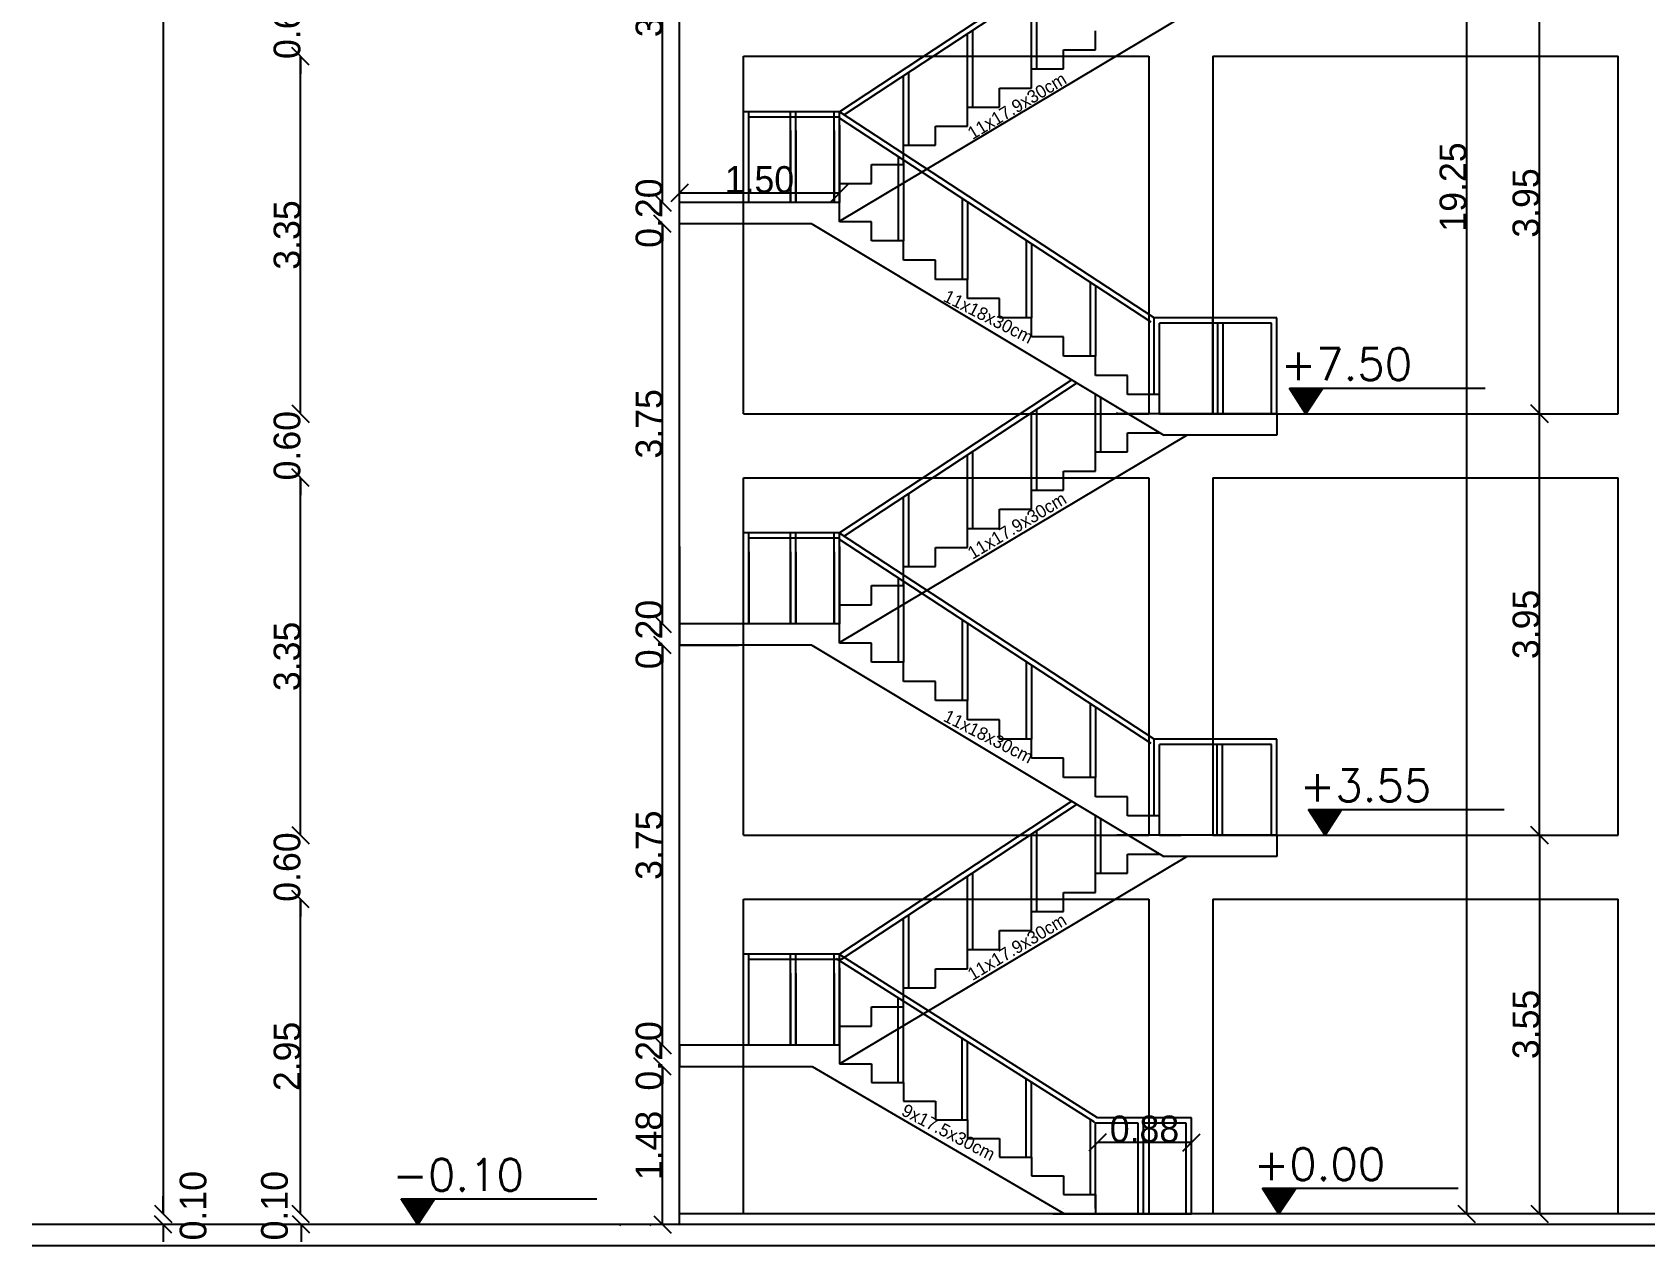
# Model space of a CAD drawing. Extents: x 152089 to 152185, y 180985 to 181226.
# Drawn here: x 152130.62 to 152145.74, y 181005.74 to 181017.12 of the extents above; entities that cross this region are included whole.
import ezdxf

# ---------------------------------------------------------------- set-up
doc = ezdxf.new("R2010")
doc.units = 0
doc.header["$LTSCALE"] = 3
doc.header["$MEASUREMENT"] = 0
doc.header["$PDMODE"] = 2
doc.header["$PDSIZE"] = 0.03
doc.linetypes.add('AUSGEZOGEN', pattern=[0])
doc.linetypes.add('VONLAYER', pattern=[0])
doc.layers.get('0').update_dxf_attribs({"linetype": 'CONTINUOUS'})
doc.layers.get('DEFPOINTS').update_dxf_attribs({"linetype": 'CONTINUOUS'})
for name, color, linetype in [('3', 4, 'CONTINUOUS'), ('EBENE0', 7, 'AUSGEZOGEN'), ('ST', 2, 'CONTINUOUS'), ('Stairs', 231, 'CONTINUOUS'), ('TEXTM', 2, 'CONTINUOUS'), ('TEXTS', 1, 'CONTINUOUS')]:
    doc.layers.add(name, color=color, linetype=linetype)
doc.layers.add('LAND CORNERS', color=255, linetype='CONTINUOUS', lineweight=25)
doc.styles.add('ROMANS', font='romans.shx')
doc.dimstyles.new('mais 1-100 plan', dxfattribs={"dimtxt": 0.25, "dimasz": 0.1635, "dimexe": 0.18, "dimexo": 0.0625, "dimgap": 0, "dimtad": 1, "dimzin": 0, "dimdsep": 46, "dimtxsty": 'Standard', "dimblk": 'OBLIQUE', "dimcen": 0, "dimse1": 1, "dimse2": 1, "dimclrd": 8, "dimclrt": 4, "dimadec": 0, "dimazin": 0, "dimtfac": 1, "dimtix": 1, "dimtofl": 0, "dimtmove": 0, "dimatfit": 3, "dimldrblk": 'OBLIQUE', "dimfxl": 0.18, "dimtolj": 1, "dimtzin": 0, "dimarcsym": 0})

# ---------------------------------------------------------------- blocks, each defined once
blk = doc.blocks.new('_OBLIQUE')
at = {"color": 0, "linetype": 'ByBlock'}
blk.add_line((-0.5, -0.5), (0.5, 0.5), dxfattribs=at)
blk = doc.blocks.new('*D122')
at = {"layer": 'DEFPOINTS', "color": 0, "transparency": 16777216}
for p in [(152144.796, 181009.59), (152144.748, 181006.04), (152144.796, 181006.04)]:
    blk.add_point(p, dxfattribs=at)
at = {"layer": 'LAND CORNERS', "color": 8, "lineweight": -2, "transparency": 16777216}
blk.add_line((152144.748, 181009.59), (152144.748, 181006.04), dxfattribs=at)
at = {"layer": 'LAND CORNERS', "color": 8, "lineweight": -2, "transparency": 16777216, "xscale": 0.1635000000000001, "yscale": 0.1635000000000001, "zscale": 0.1635000000000001}
for p, rotation in [((152144.748, 181009.59), 90), ((152144.748, 181006.04), 270)]:
    blk.add_blockref('_OBLIQUE', p, dxfattribs=dict(at, rotation=rotation))
at = {"layer": 'LAND CORNERS', "color": 4, "transparency": 16777216, "insert": (152144.623, 181007.815), "char_height": 0.25, "attachment_point": 5, "rotation": 90}
blk.add_mtext('\\A1;3.55', dxfattribs=at)
blk = doc.blocks.new('*D123')
at = {"layer": 'DEFPOINTS', "color": 0, "transparency": 16777216}
for p in [(152144.748, 181013.54), (152144.748, 181013.54), (152144.748, 181009.59)]:
    blk.add_point(p, dxfattribs=at)
at = {"layer": 'LAND CORNERS', "color": 8, "lineweight": -2, "transparency": 16777216}
blk.add_line((152144.748, 181009.59), (152144.748, 181013.54), dxfattribs=at)
at = {"layer": 'LAND CORNERS', "color": 8, "lineweight": -2, "transparency": 16777216, "xscale": 0.1635000000000001, "yscale": 0.1635000000000001, "zscale": 0.1635000000000001}
for p, rotation in [((152144.748, 181013.54), 90), ((152144.748, 181009.59), 270)]:
    blk.add_blockref('_OBLIQUE', p, dxfattribs=dict(at, rotation=rotation))
at = {"layer": 'LAND CORNERS', "color": 4, "transparency": 16777216, "insert": (152144.623, 181011.565), "char_height": 0.25, "attachment_point": 5, "rotation": 90}
blk.add_mtext('\\A1;3.95', dxfattribs=at)
blk = doc.blocks.new('*D124')
at = {"layer": 'DEFPOINTS', "color": 0, "transparency": 16777216}
for p in [(152144.748, 181017.49), (152144.748, 181017.49), (152144.748, 181013.54)]:
    blk.add_point(p, dxfattribs=at)
at = {"layer": 'LAND CORNERS', "color": 8, "lineweight": -2, "transparency": 16777216}
blk.add_line((152144.748, 181013.54), (152144.748, 181017.49), dxfattribs=at)
at = {"layer": 'LAND CORNERS', "color": 8, "lineweight": -2, "transparency": 16777216, "xscale": 0.1635000000000001, "yscale": 0.1635000000000001, "zscale": 0.1635000000000001}
for p, rotation in [((152144.748, 181017.49), 90), ((152144.748, 181013.54), 270)]:
    blk.add_blockref('_OBLIQUE', p, dxfattribs=dict(at, rotation=rotation))
at = {"layer": 'LAND CORNERS', "color": 4, "transparency": 16777216, "insert": (152144.623, 181015.515), "char_height": 0.25, "attachment_point": 5, "rotation": 90}
blk.add_mtext('\\A1;3.95', dxfattribs=at)
blk = doc.blocks.new('*D127')
at = {"layer": 'DEFPOINTS', "color": 0, "transparency": 16777216}
for p in [(152144.097, 181025.29), (152144.064, 181006.04), (152144.097, 181006.04)]:
    blk.add_point(p, dxfattribs=at)
at = {"layer": 'LAND CORNERS', "color": 8, "lineweight": -2, "transparency": 16777216}
blk.add_line((152144.064, 181025.29), (152144.064, 181006.04), dxfattribs=at)
at = {"layer": 'LAND CORNERS', "color": 8, "lineweight": -2, "transparency": 16777216, "xscale": 0.1635000000000001, "yscale": 0.1635000000000001, "zscale": 0.1635000000000001}
for p, rotation in [((152144.064, 181025.29), 90), ((152144.064, 181006.04), 270)]:
    blk.add_blockref('_OBLIQUE', p, dxfattribs=dict(at, rotation=rotation))
at = {"layer": 'LAND CORNERS', "color": 4, "transparency": 16777216, "insert": (152143.939, 181015.665), "char_height": 0.25, "attachment_point": 5, "rotation": 90}
blk.add_mtext('\\A1;19.25', dxfattribs=at)
blk = doc.blocks.new('*D128')
at = {"layer": 'DEFPOINTS', "color": 0, "transparency": 16777216}
for p in [(152132.121, 181008.99), (152133.132, 181008.99), (152132.121, 181006.04)]:
    blk.add_point(p, dxfattribs=at)
at = {"layer": 'LAND CORNERS', "color": 8, "lineweight": -2, "transparency": 16777216}
blk.add_line((152133.132, 181006.04), (152133.132, 181008.99), dxfattribs=at)
at = {"layer": 'LAND CORNERS', "color": 8, "lineweight": -2, "transparency": 16777216, "xscale": 0.1635000000000001, "yscale": 0.1635000000000001, "zscale": 0.1635000000000001}
for p, rotation in [((152133.132, 181008.99), 90), ((152133.132, 181006.04), 270)]:
    blk.add_blockref('_OBLIQUE', p, dxfattribs=dict(at, rotation=rotation))
at = {"layer": 'LAND CORNERS', "color": 4, "transparency": 16777216, "insert": (152133.007, 181007.515), "char_height": 0.25, "attachment_point": 5, "rotation": 90}
blk.add_mtext('\\A1;2.95', dxfattribs=at)
blk = doc.blocks.new('*D129')
at = {"layer": 'DEFPOINTS', "color": 0, "transparency": 16777216}
for p in [(152132.121, 181009.59), (152133.132, 181009.59), (152132.121, 181008.99)]:
    blk.add_point(p, dxfattribs=at)
at = {"layer": 'LAND CORNERS', "color": 8, "lineweight": -2, "transparency": 16777216}
for p, q in [((152133.132, 181009.59), (152133.132, 181009.754)), ((152133.132, 181008.99), (152133.132, 181008.827))]:
    blk.add_line(p, q, dxfattribs=at)
at = {"layer": 'LAND CORNERS', "color": 8, "lineweight": -2, "transparency": 16777216, "xscale": 0.1635000000000001, "yscale": 0.1635000000000001, "zscale": 0.1635000000000001}
for p, rotation in [((152133.132, 181009.59), 270), ((152133.132, 181008.99), 90)]:
    blk.add_blockref('_OBLIQUE', p, dxfattribs=dict(at, rotation=rotation))
at = {"layer": 'LAND CORNERS', "color": 4, "transparency": 16777216, "insert": (152133.007, 181009.29), "char_height": 0.25, "attachment_point": 5, "rotation": 90}
blk.add_mtext('\\A1;0.60', dxfattribs=at)
blk = doc.blocks.new('*D130')
at = {"layer": 'DEFPOINTS', "color": 0, "transparency": 16777216}
for p in [(152132.121, 181012.94), (152133.132, 181012.94), (152132.121, 181009.59)]:
    blk.add_point(p, dxfattribs=at)
at = {"layer": 'LAND CORNERS', "color": 8, "lineweight": -2, "transparency": 16777216}
blk.add_line((152133.132, 181009.59), (152133.132, 181012.94), dxfattribs=at)
at = {"layer": 'LAND CORNERS', "color": 8, "lineweight": -2, "transparency": 16777216, "xscale": 0.1635000000000001, "yscale": 0.1635000000000001, "zscale": 0.1635000000000001}
for p, rotation in [((152133.132, 181012.94), 90), ((152133.132, 181009.59), 270)]:
    blk.add_blockref('_OBLIQUE', p, dxfattribs=dict(at, rotation=rotation))
at = {"layer": 'LAND CORNERS', "color": 4, "transparency": 16777216, "insert": (152133.007, 181011.265), "char_height": 0.25, "attachment_point": 5, "rotation": 90}
blk.add_mtext('\\A1;3.35', dxfattribs=at)
blk = doc.blocks.new('*D131')
at = {"layer": 'DEFPOINTS', "color": 0, "transparency": 16777216}
for p in [(152132.121, 181013.54), (152133.132, 181013.54), (152132.121, 181012.94)]:
    blk.add_point(p, dxfattribs=at)
at = {"layer": 'LAND CORNERS', "color": 8, "lineweight": -2, "transparency": 16777216}
for p, q in [((152133.132, 181013.54), (152133.132, 181013.704)), ((152133.132, 181012.94), (152133.132, 181012.777))]:
    blk.add_line(p, q, dxfattribs=at)
at = {"layer": 'LAND CORNERS', "color": 8, "lineweight": -2, "transparency": 16777216, "xscale": 0.1635000000000001, "yscale": 0.1635000000000001, "zscale": 0.1635000000000001}
for p, rotation in [((152133.132, 181013.54), 270), ((152133.132, 181012.94), 90)]:
    blk.add_blockref('_OBLIQUE', p, dxfattribs=dict(at, rotation=rotation))
at = {"layer": 'LAND CORNERS', "color": 4, "transparency": 16777216, "insert": (152133.007, 181013.24), "char_height": 0.25, "attachment_point": 5, "rotation": 90}
blk.add_mtext('\\A1;0.60', dxfattribs=at)
blk = doc.blocks.new('*D132')
at = {"layer": 'DEFPOINTS', "color": 0, "transparency": 16777216}
for p in [(152132.121, 181016.89), (152133.132, 181016.89), (152132.121, 181013.54)]:
    blk.add_point(p, dxfattribs=at)
at = {"layer": 'LAND CORNERS', "color": 8, "lineweight": -2, "transparency": 16777216}
blk.add_line((152133.132, 181013.54), (152133.132, 181016.89), dxfattribs=at)
at = {"layer": 'LAND CORNERS', "color": 8, "lineweight": -2, "transparency": 16777216, "xscale": 0.1635000000000001, "yscale": 0.1635000000000001, "zscale": 0.1635000000000001}
for p, rotation in [((152133.132, 181016.89), 90), ((152133.132, 181013.54), 270)]:
    blk.add_blockref('_OBLIQUE', p, dxfattribs=dict(at, rotation=rotation))
at = {"layer": 'LAND CORNERS', "color": 4, "transparency": 16777216, "insert": (152133.007, 181015.215), "char_height": 0.25, "attachment_point": 5, "rotation": 90}
blk.add_mtext('\\A1;3.35', dxfattribs=at)
blk = doc.blocks.new('*D133')
at = {"layer": 'DEFPOINTS', "color": 0, "transparency": 16777216}
for p in [(152132.121, 181017.49), (152133.132, 181017.49), (152132.121, 181016.89)]:
    blk.add_point(p, dxfattribs=at)
at = {"layer": 'LAND CORNERS', "color": 8, "lineweight": -2, "transparency": 16777216}
for p, q in [((152133.132, 181017.49), (152133.132, 181017.654)), ((152133.132, 181016.89), (152133.132, 181016.727))]:
    blk.add_line(p, q, dxfattribs=at)
at = {"layer": 'LAND CORNERS', "color": 8, "lineweight": -2, "transparency": 16777216, "xscale": 0.1635000000000001, "yscale": 0.1635000000000001, "zscale": 0.1635000000000001}
for p, rotation in [((152133.132, 181017.49), 270), ((152133.132, 181016.89), 90)]:
    blk.add_blockref('_OBLIQUE', p, dxfattribs=dict(at, rotation=rotation))
at = {"layer": 'LAND CORNERS', "color": 4, "transparency": 16777216, "insert": (152133.007, 181017.19), "char_height": 0.25, "attachment_point": 5, "rotation": 90}
blk.add_mtext('\\A1;0.60', dxfattribs=at)
blk = doc.blocks.new('*D105')
at = {"layer": 'DEFPOINTS', "color": 0, "transparency": 16777216}
for p in [(152131.321, 181031.6), (152131.321, 181006.04), (152131.845, 181006.04)]:
    blk.add_point(p, dxfattribs=at)
at = {"layer": 'LAND CORNERS', "color": 8, "lineweight": -2, "transparency": 16777216}
blk.add_line((152131.845, 181031.6), (152131.845, 181006.04), dxfattribs=at)
at = {"layer": 'LAND CORNERS', "color": 8, "lineweight": -2, "transparency": 16777216, "xscale": 0.1635000000000001, "yscale": 0.1635000000000001, "zscale": 0.1635000000000001}
for p, rotation in [((152131.845, 181031.6), 90), ((152131.845, 181006.04), 270)]:
    blk.add_blockref('_OBLIQUE', p, dxfattribs=dict(at, rotation=rotation))
at = {"layer": 'LAND CORNERS', "color": 4, "transparency": 16777216, "insert": (152131.72, 181018.82), "char_height": 0.25, "attachment_point": 5, "rotation": 90}
blk.add_mtext('\\A1;25.56', dxfattribs=at)
blk = doc.blocks.new('*D109')
at = {"layer": 'DEFPOINTS', "color": 0, "transparency": 16777216}
for p in [(152136.526, 181007.42), (152136.68, 181007.42), (152136.68, 181005.94)]:
    blk.add_point(p, dxfattribs=at)
at = {"layer": 'LAND CORNERS', "color": 8, "lineweight": -2, "transparency": 16777216}
blk.add_line((152136.526, 181005.94), (152136.526, 181007.42), dxfattribs=at)
at = {"layer": 'LAND CORNERS', "color": 8, "lineweight": -2, "transparency": 16777216, "xscale": 0.1635000000000001, "yscale": 0.1635000000000001, "zscale": 0.1635000000000001}
for p, rotation in [((152136.526, 181007.42), 90), ((152136.526, 181005.94), 270)]:
    blk.add_blockref('_OBLIQUE', p, dxfattribs=dict(at, rotation=rotation))
at = {"layer": 'LAND CORNERS', "color": 4, "transparency": 16777216, "insert": (152136.401, 181006.68), "char_height": 0.25, "attachment_point": 5, "rotation": 90}
blk.add_mtext('\\A1;1.48', dxfattribs=at)
blk = doc.blocks.new('*D110')
at = {"layer": 'DEFPOINTS', "color": 0, "transparency": 16777216}
for p in [(152136.526, 181007.62), (152136.685, 181007.62), (152136.685, 181007.42)]:
    blk.add_point(p, dxfattribs=at)
at = {"layer": 'LAND CORNERS', "color": 8, "lineweight": -2, "transparency": 16777216}
for p, q in [((152136.526, 181007.62), (152136.526, 181007.784)), ((152136.526, 181007.42), (152136.526, 181007.257))]:
    blk.add_line(p, q, dxfattribs=at)
at = {"layer": 'LAND CORNERS', "color": 8, "lineweight": -2, "transparency": 16777216, "xscale": 0.1635000000000001, "yscale": 0.1635000000000001, "zscale": 0.1635000000000001}
for p, rotation in [((152136.526, 181007.62), 270), ((152136.526, 181007.42), 90)]:
    blk.add_blockref('_OBLIQUE', p, dxfattribs=dict(at, rotation=rotation))
at = {"layer": 'LAND CORNERS', "color": 4, "transparency": 16777216, "insert": (152136.401, 181007.52), "char_height": 0.25, "attachment_point": 5, "rotation": 90}
blk.add_mtext('\\A1;0.20', dxfattribs=at)
blk = doc.blocks.new('*D111')
at = {"layer": 'DEFPOINTS', "color": 0, "transparency": 16777216}
for p in [(152136.526, 181011.37), (152136.685, 181011.37), (152136.685, 181007.62)]:
    blk.add_point(p, dxfattribs=at)
at = {"layer": 'LAND CORNERS', "color": 8, "lineweight": -2, "transparency": 16777216}
blk.add_line((152136.526, 181007.62), (152136.526, 181011.37), dxfattribs=at)
at = {"layer": 'LAND CORNERS', "color": 8, "lineweight": -2, "transparency": 16777216, "xscale": 0.1635000000000001, "yscale": 0.1635000000000001, "zscale": 0.1635000000000001}
for p, rotation in [((152136.526, 181011.37), 90), ((152136.526, 181007.62), 270)]:
    blk.add_blockref('_OBLIQUE', p, dxfattribs=dict(at, rotation=rotation))
at = {"layer": 'LAND CORNERS', "color": 4, "transparency": 16777216, "insert": (152136.401, 181009.495), "char_height": 0.25, "attachment_point": 5, "rotation": 90}
blk.add_mtext('\\A1;3.75', dxfattribs=at)
blk = doc.blocks.new('*D112')
at = {"layer": 'DEFPOINTS', "color": 0, "transparency": 16777216}
for p in [(152136.526, 181011.57), (152136.685, 181011.57), (152136.685, 181011.37)]:
    blk.add_point(p, dxfattribs=at)
at = {"layer": 'LAND CORNERS', "color": 8, "lineweight": -2, "transparency": 16777216}
for p, q in [((152136.526, 181011.57), (152136.526, 181011.734)), ((152136.526, 181011.37), (152136.526, 181011.207))]:
    blk.add_line(p, q, dxfattribs=at)
at = {"layer": 'LAND CORNERS', "color": 8, "lineweight": -2, "transparency": 16777216, "xscale": 0.1635000000000001, "yscale": 0.1635000000000001, "zscale": 0.1635000000000001}
for p, rotation in [((152136.526, 181011.57), 270), ((152136.526, 181011.37), 90)]:
    blk.add_blockref('_OBLIQUE', p, dxfattribs=dict(at, rotation=rotation))
at = {"layer": 'LAND CORNERS', "color": 4, "transparency": 16777216, "insert": (152136.401, 181011.47), "char_height": 0.25, "attachment_point": 5, "rotation": 90}
blk.add_mtext('\\A1;0.20', dxfattribs=at)
blk = doc.blocks.new('*D113')
at = {"layer": 'DEFPOINTS', "color": 0, "transparency": 16777216}
for p in [(152136.526, 181015.32), (152136.685, 181015.32), (152136.685, 181011.57)]:
    blk.add_point(p, dxfattribs=at)
at = {"layer": 'LAND CORNERS', "color": 8, "lineweight": -2, "transparency": 16777216}
blk.add_line((152136.526, 181011.57), (152136.526, 181015.32), dxfattribs=at)
at = {"layer": 'LAND CORNERS', "color": 8, "lineweight": -2, "transparency": 16777216, "xscale": 0.1635000000000001, "yscale": 0.1635000000000001, "zscale": 0.1635000000000001}
for p, rotation in [((152136.526, 181015.32), 90), ((152136.526, 181011.57), 270)]:
    blk.add_blockref('_OBLIQUE', p, dxfattribs=dict(at, rotation=rotation))
at = {"layer": 'LAND CORNERS', "color": 4, "transparency": 16777216, "insert": (152136.401, 181013.445), "char_height": 0.25, "attachment_point": 5, "rotation": 90}
blk.add_mtext('\\A1;3.75', dxfattribs=at)
blk = doc.blocks.new('*D114')
at = {"layer": 'DEFPOINTS', "color": 0, "transparency": 16777216}
for p in [(152136.526, 181015.52), (152136.685, 181015.52), (152136.685, 181015.32)]:
    blk.add_point(p, dxfattribs=at)
at = {"layer": 'LAND CORNERS', "color": 8, "lineweight": -2, "transparency": 16777216}
for p, q in [((152136.526, 181015.52), (152136.526, 181015.684)), ((152136.526, 181015.32), (152136.526, 181015.157))]:
    blk.add_line(p, q, dxfattribs=at)
at = {"layer": 'LAND CORNERS', "color": 8, "lineweight": -2, "transparency": 16777216, "xscale": 0.1635000000000001, "yscale": 0.1635000000000001, "zscale": 0.1635000000000001}
for p, rotation in [((152136.526, 181015.52), 270), ((152136.526, 181015.32), 90)]:
    blk.add_blockref('_OBLIQUE', p, dxfattribs=dict(at, rotation=rotation))
at = {"layer": 'LAND CORNERS', "color": 4, "transparency": 16777216, "insert": (152136.401, 181015.42), "char_height": 0.25, "attachment_point": 5, "rotation": 90}
blk.add_mtext('\\A1;0.20', dxfattribs=at)
blk = doc.blocks.new('*D115')
at = {"layer": 'DEFPOINTS', "color": 0, "transparency": 16777216}
for p in [(152136.526, 181019.27), (152136.685, 181019.27), (152136.685, 181015.52)]:
    blk.add_point(p, dxfattribs=at)
at = {"layer": 'LAND CORNERS', "color": 8, "lineweight": -2, "transparency": 16777216}
blk.add_line((152136.526, 181015.52), (152136.526, 181019.27), dxfattribs=at)
at = {"layer": 'LAND CORNERS', "color": 8, "lineweight": -2, "transparency": 16777216, "xscale": 0.1635000000000001, "yscale": 0.1635000000000001, "zscale": 0.1635000000000001}
for p, rotation in [((152136.526, 181019.27), 90), ((152136.526, 181015.52), 270)]:
    blk.add_blockref('_OBLIQUE', p, dxfattribs=dict(at, rotation=rotation))
at = {"layer": 'LAND CORNERS', "color": 4, "transparency": 16777216, "insert": (152136.401, 181017.395), "char_height": 0.25, "attachment_point": 5, "rotation": 90}
blk.add_mtext('\\A1;3.75', dxfattribs=at)
blk = doc.blocks.new('*D97')
at = {"layer": 'DEFPOINTS', "color": 0, "transparency": 16777216}
for p in [(152140.604, 181006.709), (152140.604, 181006.552), (152141.485, 181006.552)]:
    blk.add_point(p, dxfattribs=at)
at = {"layer": 'LAND CORNERS', "color": 8, "lineweight": -2, "transparency": 16777216}
blk.add_line((152141.485, 181006.709), (152140.604, 181006.709), dxfattribs=at)
at = {"layer": 'LAND CORNERS', "color": 8, "lineweight": -2, "transparency": 16777216, "xscale": 0.1635000000000001, "yscale": 0.1635000000000001, "zscale": 0.1635000000000001, "rotation": 180}
blk.add_blockref('_OBLIQUE', (152140.604, 181006.709), dxfattribs=at)
at = {"layer": 'LAND CORNERS', "color": 8, "lineweight": -2, "transparency": 16777216, "xscale": 0.1635000000000001, "yscale": 0.1635000000000001, "zscale": 0.1635000000000001}
blk.add_blockref('_OBLIQUE', (152141.485, 181006.709), dxfattribs=at)
at = {"layer": 'LAND CORNERS', "color": 4, "transparency": 16777216, "insert": (152141.045, 181006.834), "char_height": 0.25, "attachment_point": 5}
blk.add_mtext('\\A1;0.88', dxfattribs=at)
blk = doc.blocks.new('*D98')
at = {"layer": 'DEFPOINTS', "color": 0, "transparency": 16777216}
for p in [(152138.185, 181015.609), (152136.685, 181015.52), (152138.185, 181015.52)]:
    blk.add_point(p, dxfattribs=at)
at = {"layer": 'LAND CORNERS', "color": 8, "lineweight": -2, "transparency": 16777216}
blk.add_line((152136.685, 181015.609), (152138.185, 181015.609), dxfattribs=at)
at = {"layer": 'LAND CORNERS', "color": 8, "lineweight": -2, "transparency": 16777216, "xscale": 0.1635000000000001, "yscale": 0.1635000000000001, "zscale": 0.1635000000000001, "rotation": 180}
blk.add_blockref('_OBLIQUE', (152136.685, 181015.609), dxfattribs=at)
at = {"layer": 'LAND CORNERS', "color": 8, "lineweight": -2, "transparency": 16777216, "xscale": 0.1635000000000001, "yscale": 0.1635000000000001, "zscale": 0.1635000000000001}
blk.add_blockref('_OBLIQUE', (152138.185, 181015.609), dxfattribs=at)
at = {"layer": 'LAND CORNERS', "color": 4, "transparency": 16777216, "insert": (152137.435, 181015.734), "char_height": 0.25, "attachment_point": 5}
blk.add_mtext('\\A1;1.50', dxfattribs=at)

msp = doc.modelspace()

# ---------------------------------------------------------------- hatches: boundary and pattern name
at = {"layer": 'TEXTS'}
h = msp.add_hatch(dxfattribs=at)
h.set_pattern_fill('ANSI31', color=0, scale=0.03)
h.set_pattern_definition([(45, (378.8281987, 21860.4174723), (-0.00265165042945, 0.00265165042945), [])])
h.paths.add_polyline_path([(152142.716, 181013.778), (152142.406, 181013.78), (152142.559, 181013.54)])
h = msp.add_hatch(dxfattribs=at)
h.set_pattern_fill('ANSI31', color=0, scale=0.03)
h.set_pattern_definition([(45, (379.0067556, 21856.4674723), (-0.00265165042945, 0.00265165042945), [])])
h.paths.add_polyline_path([(152142.894, 181009.828), (152142.584, 181009.83), (152142.738, 181009.59)])
h = msp.add_hatch(dxfattribs=at)
h.set_pattern_fill('ANSI31', color=0, scale=0.03)
h.set_pattern_definition([(45, (370.4994976, 21852.8174723), (-0.00265165042945, 0.00265165042945), [])])
h.paths.add_polyline_path([(152134.387, 181006.178), (152134.077, 181006.18), (152134.231, 181005.94)])
h = msp.add_hatch(dxfattribs=at)
h.set_pattern_fill('ANSI31', color=0, scale=0.03)
h.set_pattern_definition([(45, (378.5748178, 21852.9174723), (-0.00265165042945, 0.00265165042945), [])])
h.paths.add_polyline_path([(152142.463, 181006.278), (152142.152, 181006.28), (152142.306, 181006.04)])

# ---------------------------------------------------------------- linework, layer by layer
at = {"layer": 'EBENE0', "color": 3, "linetype": 'AUSGEZOGEN'}
for p, q in [((152136.685, 181009.59), (152136.685, 181024.987)), ((152136.685, 181009.59), (152136.685, 181024.987)), ((152137.285, 181016.89), (152141.085, 181016.89)), ((152137.285, 181015.515), (152137.285, 181016.89)), ((152137.285, 181016.89), (152141.085, 181016.89)), ((152137.285, 181015.29), (152137.285, 181016.89)), ((152141.085, 181016.89), (152141.085, 181013.54)), ((152141.085, 181016.89), (152141.085, 181013.54)), ((152141.685, 181016.89), (152145.485, 181016.89)), ((152141.685, 181016.89), (152141.685, 181013.54)), ((152141.685, 181016.89), (152145.485, 181016.89)), ((152141.685, 181016.89), (152141.685, 181013.54)), ((152145.485, 181013.54), (152145.485, 181016.89)), ((152145.485, 181013.54), (152145.485, 181016.89)), ((152137.285, 181013.54), (152137.285, 181015.294)), ((152137.285, 181013.54), (152137.285, 181015.294)), ((152137.285, 181013.54), (152137.285, 181015.294)), ((152137.285, 181013.54), (152141.085, 181013.54)), ((152137.285, 181013.54), (152141.085, 181013.54)), ((152141.185, 181013.54), (152141.685, 181013.54)), ((152141.685, 181013.54), (152145.485, 181013.54)), ((152141.685, 181013.54), (152145.485, 181013.54)), ((152137.285, 181011.565), (152137.285, 181012.94)), ((152137.285, 181012.94), (152141.085, 181012.94)), ((152137.285, 181011.365), (152137.285, 181012.94)), ((152137.285, 181012.94), (152141.085, 181012.94)), ((152141.085, 181012.94), (152141.085, 181009.59)), ((152141.085, 181012.94), (152141.085, 181009.59)), ((152141.685, 181012.94), (152145.485, 181012.94)), ((152141.685, 181012.94), (152141.685, 181009.59)), ((152141.685, 181012.94), (152145.485, 181012.94)), ((152141.685, 181012.94), (152141.685, 181009.59)), ((152145.485, 181009.59), (152145.485, 181012.94)), ((152145.485, 181009.59), (152145.485, 181012.94)), ((152137.285, 181009.59), (152137.285, 181011.365)), ((152137.285, 181009.59), (152137.285, 181011.365)), ((152137.285, 181009.59), (152137.285, 181011.14)), ((152137.285, 181009.59), (152137.285, 181011.14)), ((152136.685, 181005.94), (152136.685, 181009.59)), ((152136.685, 181005.94), (152136.685, 181009.59)), ((152137.285, 181009.59), (152141.085, 181009.59)), ((152137.285, 181009.59), (152141.085, 181009.59)), ((152141.685, 181009.59), (152145.485, 181009.59)), ((152141.685, 181009.59), (152145.485, 181009.59)), ((152137.285, 181007.79), (152137.285, 181008.99)), ((152137.285, 181008.99), (152141.085, 181008.99)), ((152137.285, 181006.04), (152137.285, 181008.99)), ((152137.285, 181008.99), (152141.085, 181008.99)), ((152141.085, 181008.99), (152141.085, 181006.04)), ((152141.085, 181008.99), (152141.085, 181006.04)), ((152141.685, 181008.99), (152141.685, 181006.04)), ((152141.685, 181008.99), (152145.485, 181008.99)), ((152141.685, 181008.99), (152141.685, 181006.04)), ((152141.685, 181008.99), (152145.485, 181008.99)), ((152145.485, 181006.04), (152145.485, 181008.99)), ((152145.485, 181006.04), (152145.485, 181008.99)), ((152145.485, 181006.04), (152145.485, 181008.39)), ((152145.485, 181006.04), (152145.485, 181008.39))]:
    msp.add_line(p, q, dxfattribs=at)
at = {"layer": 'EBENE0', "color": 1, "linetype": 'AUSGEZOGEN'}
for p, q in [((152146.085, 181006.04), (152136.685, 181006.04)), ((152136.685, 181005.94), (152130.617, 181005.94)), ((152136.685, 181005.94), (152130.617, 181005.94)), ((152136.125, 181005.93), (152136.136, 181005.94)), ((152136.125, 181005.93), (152136.136, 181005.94)), ((152136.408, 181005.93), (152136.419, 181005.94)), ((152136.408, 181005.93), (152136.419, 181005.94)), ((152136.685, 181005.935), (152136.68, 181005.94)), ((152136.685, 181005.935), (152136.68, 181005.94)), ((152146.085, 181005.94), (152136.685, 181005.94)), ((152136.685, 181005.74), (152130.617, 181005.74)), ((152146.085, 181005.74), (152136.685, 181005.74))]:
    msp.add_line(p, q, dxfattribs=at)
at = {"layer": 'LAND CORNERS', "color": 8}
for p, q in [((152131.845, 181006.04), (152131.845, 181006.204)), ((152131.845, 181005.94), (152131.845, 181005.777)), ((152133.139, 181005.94), (152133.139, 181005.777))]:
    msp.add_line(p, q, dxfattribs=at)
at = {"layer": 'ST'}
for p, q in [((152142.285, 181013.54), (152141.385, 181013.54)), ((152142.285, 181013.54), (152141.385, 181013.54)), ((152142.285, 181013.54), (152141.385, 181013.54)), ((152142.285, 181013.54), (152141.385, 181013.54)), ((152136.685, 181011.57), (152136.685, 181011.37)), ((152136.685, 181011.37), (152137.238, 181011.37)), ((152141.685, 181009.59), (152140.785, 181009.59)), ((152142.285, 181009.59), (152141.385, 181009.59)), ((152142.285, 181009.39), (152141.227, 181009.39)), ((152136.685, 181007.62), (152136.685, 181007.42)), ((152137.485, 181007.62), (152136.685, 181007.62)), ((152137.485, 181007.62), (152136.685, 181007.62)), ((152136.685, 181007.42), (152137.243, 181007.42)), ((152136.685, 181007.42), (152137.93, 181007.42))]:
    msp.add_line(p, q, dxfattribs=at)
msp.add_lwpolyline([(152140.785, 181013.55), (152140.785, 181013.54)], dxfattribs=at)
at = {"layer": 'Stairs'}
for p, q in [((152140.365, 181017.806), (152138.185, 181016.371)), ((152140.413, 181017.777), (152138.229, 181016.34)), ((152140.035, 181016.772), (152140.035, 181017.529)), ((152139.985, 181016.772), (152139.985, 181017.496)), ((152139.385, 181016.414), (152139.385, 181017.101)), ((152139.435, 181016.414), (152139.435, 181017.134)), ((152138.785, 181016.056), (152138.785, 181016.706)), ((152138.835, 181016.056), (152138.835, 181016.739)), ((152137.285, 181015.519), (152137.285, 181016.369)), ((152138.185, 181016.371), (152137.286, 181016.371)), ((152137.335, 181015.519), (152137.335, 181016.369)), ((152138.185, 181016.321), (152137.336, 181016.321)), ((152137.725, 181015.569), (152137.725, 181016.369)), ((152137.725, 181015.519), (152137.725, 181016.369)), ((152137.775, 181015.519), (152137.775, 181016.369)), ((152137.775, 181015.519), (152137.775, 181016.369)), ((152138.135, 181015.569), (152138.135, 181016.369)), ((152138.135, 181015.519), (152138.135, 181016.369)), ((152141.135, 181014.439), (152138.185, 181016.369)), ((152138.185, 181015.519), (152138.185, 181016.369)), ((152138.185, 181015.519), (152138.185, 181016.369)), ((152141.108, 181014.398), (152138.185, 181016.31)), ((152137.725, 181016.194), (152137.725, 181015.519)), ((152137.775, 181016.194), (152137.775, 181015.519)), ((152138.135, 181016.194), (152138.135, 181015.519)), ((152138.185, 181016.244), (152138.185, 181015.519)), ((152138.735, 181015.949), (152138.735, 181015.159)), ((152138.785, 181015.917), (152138.785, 181015.159)), ((152139.335, 181015.557), (152139.335, 181014.799)), ((152139.385, 181015.524), (152139.385, 181014.799)), ((152139.935, 181015.165), (152139.935, 181014.439)), ((152139.985, 181015.132), (152139.985, 181014.439)), ((152140.535, 181014.772), (152140.535, 181014.079)), ((152140.585, 181014.739), (152140.585, 181014.079)), ((152142.285, 181014.439), (152141.135, 181014.439)), ((152141.135, 181013.719), (152141.135, 181014.439)), ((152141.135, 181013.719), (152141.135, 181014.389)), ((152142.235, 181014.389), (152141.185, 181014.389)), ((152141.185, 181013.539), (152141.185, 181014.389)), ((152141.185, 181013.539), (152141.185, 181014.389)), ((152142.285, 181014.44), (152141.252, 181014.44)), ((152141.785, 181014.39), (152141.267, 181014.39)), ((152141.685, 181013.54), (152141.685, 181014.44)), ((152141.734, 181013.59), (152141.734, 181014.39)), ((152141.734, 181013.54), (152141.734, 181014.39)), ((152142.235, 181014.39), (152141.784, 181014.39)), ((152141.784, 181013.54), (152141.784, 181014.39)), ((152141.784, 181013.54), (152141.784, 181014.39)), ((152142.235, 181013.54), (152142.235, 181014.39)), ((152142.235, 181013.539), (152142.235, 181014.389)), ((152142.285, 181013.54), (152142.285, 181014.44)), ((152140.365, 181013.857), (152138.185, 181012.422)), ((152140.413, 181013.828), (152138.229, 181012.391)), ((152140.585, 181013.181), (152140.585, 181013.724)), ((152140.035, 181012.823), (152140.035, 181013.58)), ((152140.635, 181013.181), (152140.635, 181013.694)), ((152140.785, 181013.59), (152140.785, 181013.59)), ((152141.185, 181013.59), (152141.185, 181013.59)), ((152139.985, 181012.823), (152139.985, 181013.547)), ((152140.785, 181013.54), (152140.835, 181013.54)), ((152141.185, 181013.54), (152141.235, 181013.54)), ((152139.385, 181012.465), (152139.385, 181013.152)), ((152139.435, 181012.465), (152139.435, 181013.185)), ((152138.785, 181012.107), (152138.785, 181012.757)), ((152138.835, 181012.107), (152138.835, 181012.79)), ((152137.285, 181011.57), (152137.285, 181012.42)), ((152138.185, 181012.422), (152137.286, 181012.422)), ((152137.335, 181011.57), (152137.335, 181012.42)), ((152137.335, 181011.57), (152137.335, 181012.42)), ((152138.185, 181012.372), (152137.336, 181012.372)), ((152137.725, 181011.62), (152137.725, 181012.42)), ((152137.725, 181011.57), (152137.725, 181012.42)), ((152137.775, 181011.57), (152137.775, 181012.42)), ((152137.775, 181011.57), (152137.775, 181012.42)), ((152138.135, 181011.62), (152138.135, 181012.42)), ((152138.135, 181011.57), (152138.135, 181012.42)), ((152141.135, 181010.49), (152138.185, 181012.42)), ((152138.185, 181011.57), (152138.185, 181012.42)), ((152138.185, 181011.57), (152138.185, 181012.42)), ((152136.685, 181012.295), (152136.685, 181011.57)), ((152137.336, 181012.245), (152137.336, 181011.57)), ((152137.725, 181012.245), (152137.725, 181011.57)), ((152137.775, 181012.245), (152137.775, 181011.57)), ((152138.135, 181012.245), (152138.135, 181011.57)), ((152141.108, 181010.449), (152138.185, 181012.361)), ((152138.185, 181012.295), (152138.185, 181011.57)), ((152138.735, 181012), (152138.735, 181011.21)), ((152138.785, 181011.968), (152138.785, 181011.21)), ((152139.335, 181011.608), (152139.335, 181010.85)), ((152139.385, 181011.575), (152139.385, 181010.85)), ((152139.935, 181011.216), (152139.935, 181010.49)), ((152139.985, 181011.183), (152139.985, 181010.49)), ((152140.535, 181010.823), (152140.535, 181010.13)), ((152140.585, 181010.79), (152140.585, 181010.13)), ((152142.285, 181010.49), (152141.135, 181010.49)), ((152141.135, 181009.77), (152141.135, 181010.49)), ((152141.135, 181009.77), (152141.135, 181010.44)), ((152142.235, 181010.44), (152141.185, 181010.44)), ((152141.185, 181009.59), (152141.185, 181010.44)), ((152141.185, 181009.59), (152141.185, 181010.44)), ((152141.785, 181010.44), (152141.385, 181010.44)), ((152141.727, 181009.64), (152141.727, 181010.44)), ((152141.727, 181009.59), (152141.727, 181010.44)), ((152141.777, 181009.59), (152141.777, 181010.44)), ((152141.777, 181009.59), (152141.777, 181010.44)), ((152141.835, 181010.49), (152141.835, 181010.491)), ((152141.835, 181010.49), (152141.835, 181010.491)), ((152142.235, 181009.59), (152142.235, 181010.44)), ((152142.285, 181009.59), (152142.285, 181010.49)), ((152140.365, 181009.908), (152138.185, 181008.473)), ((152140.413, 181009.879), (152138.2, 181008.423)), ((152140.585, 181009.232), (152140.585, 181009.775)), ((152140.635, 181009.232), (152140.635, 181009.745)), ((152139.985, 181008.874), (152139.985, 181009.598)), ((152140.035, 181008.874), (152140.035, 181009.631)), ((152140.785, 181009.59), (152140.835, 181009.59)), ((152141.185, 181009.64), (152141.185, 181009.64)), ((152141.185, 181009.59), (152141.235, 181009.59)), ((152139.385, 181008.516), (152139.385, 181009.203)), ((152139.435, 181008.516), (152139.435, 181009.236)), ((152138.785, 181008.158), (152138.785, 181008.808)), ((152138.835, 181008.158), (152138.835, 181008.841)), ((152137.285, 181007.621), (152137.285, 181008.471)), ((152138.185, 181008.473), (152137.286, 181008.473)), ((152137.335, 181007.621), (152137.335, 181008.471)), ((152137.725, 181007.671), (152137.725, 181008.471)), ((152137.725, 181007.621), (152137.725, 181008.471)), ((152137.775, 181007.621), (152137.775, 181008.471)), ((152137.775, 181007.621), (152137.775, 181008.471)), ((152138.135, 181007.671), (152138.135, 181008.471)), ((152138.135, 181007.621), (152138.135, 181008.471)), ((152138.185, 181007.621), (152138.185, 181008.471)), ((152138.185, 181007.621), (152138.185, 181008.471)), ((152140.604, 181006.94), (152138.185, 181008.471)), ((152138.2, 181008.423), (152137.336, 181008.423)), ((152137.725, 181008.296), (152137.725, 181007.621)), ((152137.775, 181008.296), (152137.775, 181007.621)), ((152138.135, 181008.296), (152138.135, 181007.621)), ((152140.577, 181006.898), (152138.158, 181008.429)), ((152138.185, 181008.346), (152138.185, 181007.621)), ((152138.735, 181007.27), (152138.735, 181008.064)), ((152138.785, 181007.27), (152138.785, 181008.032)), ((152139.335, 181006.92), (152139.335, 181007.684)), ((152139.385, 181006.92), (152139.385, 181007.652)), ((152139.935, 181006.57), (152139.935, 181007.304)), ((152139.985, 181006.57), (152139.985, 181007.273)), ((152140.535, 181006.921), (152140.535, 181006.22)), ((152141.485, 181006.94), (152140.604, 181006.94)), ((152141.485, 181006.04), (152141.485, 181006.94)), ((152140.585, 181006.3), (152140.585, 181006.9)), ((152140.585, 181006.09), (152140.585, 181006.89)), ((152140.985, 181006.89), (152140.591, 181006.89)), ((152140.985, 181006.04), (152140.985, 181006.89)), ((152141.435, 181006.89), (152141.035, 181006.89)), ((152141.035, 181006.04), (152141.035, 181006.89)), ((152141.435, 181006.04), (152141.435, 181006.89)), ((152140.285, 181006.09), (152140.285, 181006.09))]:
    msp.add_line(p, q, dxfattribs=at)
at = {"layer": 'Stairs', "linetype": 'VONLAYER'}
for p, q in [((152141.685, 181013.54), (152140.785, 181013.54)), ((152141.685, 181013.54), (152140.785, 181013.54)), ((152140.785, 181013.54), (152140.835, 181013.54)), ((152141.685, 181009.59), (152140.785, 181009.59)), ((152141.685, 181009.59), (152140.785, 181009.59)), ((152140.785, 181009.59), (152140.835, 181009.59))]:
    msp.add_line(p, q, dxfattribs=at)
at = {"layer": 'TEXTS'}
for p, q in [((152138.185, 181015.345), (152141.443, 181017.288)), ((152140.585, 181016.951), (152140.585, 181017.13)), ((152140.285, 181016.772), (152140.285, 181016.951)), ((152140.285, 181016.951), (152140.585, 181016.951)), ((152139.985, 181016.593), (152139.985, 181016.772)), ((152139.985, 181016.772), (152140.285, 181016.772)), ((152139.685, 181016.414), (152139.685, 181016.593)), ((152139.685, 181016.593), (152139.985, 181016.593)), ((152139.385, 181016.235), (152139.385, 181016.414)), ((152139.385, 181016.414), (152139.685, 181016.414)), ((152139.085, 181016.056), (152139.085, 181016.235)), ((152139.085, 181016.235), (152139.385, 181016.235)), ((152138.785, 181015.877), (152138.785, 181016.056)), ((152138.785, 181016.056), (152139.085, 181016.056)), ((152138.485, 181015.698), (152138.485, 181015.877)), ((152138.485, 181015.877), (152138.785, 181015.877)), ((152138.185, 181015.519), (152138.185, 181015.698)), ((152138.185, 181015.698), (152138.485, 181015.698)), ((152138.185, 181015.519), (152136.685, 181015.519)), ((152138.185, 181015.339), (152138.185, 181015.519)), ((152137.927, 181015.319), (152136.685, 181015.319)), ((152137.927, 181015.319), (152141.227, 181013.339)), ((152138.485, 181015.339), (152138.185, 181015.339)), ((152138.485, 181015.159), (152138.485, 181015.339)), ((152138.785, 181015.159), (152138.485, 181015.159)), ((152138.785, 181014.979), (152138.785, 181015.159)), ((152139.085, 181014.979), (152138.785, 181014.979)), ((152139.085, 181014.799), (152139.085, 181014.979)), ((152139.385, 181014.799), (152139.085, 181014.799)), ((152139.385, 181014.619), (152139.385, 181014.799)), ((152139.685, 181014.619), (152139.385, 181014.619)), ((152139.685, 181014.439), (152139.685, 181014.619)), ((152139.985, 181014.439), (152139.685, 181014.439)), ((152139.985, 181014.259), (152139.985, 181014.439)), ((152140.285, 181014.259), (152139.985, 181014.259)), ((152140.285, 181014.079), (152140.285, 181014.259)), ((152140.585, 181014.079), (152140.285, 181014.079)), ((152140.585, 181013.899), (152140.585, 181014.079)), ((152140.885, 181013.899), (152140.585, 181013.899)), ((152140.885, 181013.719), (152140.885, 181013.899)), ((152141.185, 181013.719), (152140.885, 181013.719)), ((152138.185, 181011.396), (152141.443, 181013.339)), ((152140.885, 181013.181), (152140.885, 181013.36)), ((152140.885, 181013.36), (152141.185, 181013.36)), ((152142.285, 181013.339), (152141.227, 181013.339)), ((152140.585, 181013.002), (152140.585, 181013.181)), ((152140.585, 181013.181), (152140.885, 181013.181)), ((152140.285, 181012.823), (152140.285, 181013.002)), ((152140.285, 181013.002), (152140.585, 181013.002)), ((152139.985, 181012.644), (152139.985, 181012.823)), ((152139.985, 181012.823), (152140.285, 181012.823)), ((152139.685, 181012.465), (152139.685, 181012.644)), ((152139.685, 181012.644), (152139.985, 181012.644)), ((152139.385, 181012.286), (152139.385, 181012.465)), ((152139.385, 181012.465), (152139.685, 181012.465)), ((152139.085, 181012.107), (152139.085, 181012.286)), ((152138.785, 181011.928), (152138.785, 181012.107)), ((152138.785, 181012.107), (152139.085, 181012.107)), ((152138.485, 181011.749), (152138.485, 181011.928)), ((152138.485, 181011.928), (152138.785, 181011.928)), ((152138.185, 181011.57), (152138.185, 181011.749)), ((152138.185, 181011.749), (152138.485, 181011.749)), ((152138.185, 181011.57), (152136.685, 181011.57)), ((152138.185, 181011.39), (152138.185, 181011.57)), ((152137.927, 181011.37), (152136.685, 181011.37)), ((152137.927, 181011.37), (152141.227, 181009.39)), ((152138.485, 181011.39), (152138.185, 181011.39)), ((152138.485, 181011.21), (152138.485, 181011.39)), ((152138.785, 181011.21), (152138.485, 181011.21)), ((152138.785, 181011.03), (152138.785, 181011.21)), ((152139.085, 181011.03), (152138.785, 181011.03)), ((152139.085, 181010.85), (152139.085, 181011.03)), ((152139.385, 181010.85), (152139.085, 181010.85)), ((152139.385, 181010.67), (152139.385, 181010.85)), ((152139.685, 181010.67), (152139.385, 181010.67)), ((152139.685, 181010.49), (152139.685, 181010.67)), ((152139.985, 181010.49), (152139.685, 181010.49)), ((152139.985, 181010.31), (152139.985, 181010.49)), ((152140.285, 181010.31), (152139.985, 181010.31)), ((152140.285, 181010.13), (152140.285, 181010.31)), ((152140.585, 181010.13), (152140.285, 181010.13)), ((152140.585, 181009.95), (152140.585, 181010.13)), ((152140.885, 181009.95), (152140.585, 181009.95)), ((152140.885, 181009.77), (152140.885, 181009.95)), ((152141.185, 181009.77), (152140.885, 181009.77)), ((152141.185, 181009.59), (152141.385, 181009.59)), ((152138.185, 181007.447), (152141.443, 181009.39)), ((152140.885, 181009.232), (152140.885, 181009.411)), ((152140.885, 181009.411), (152141.185, 181009.411)), ((152140.585, 181009.053), (152140.585, 181009.232)), ((152140.585, 181009.232), (152140.885, 181009.232)), ((152140.285, 181008.874), (152140.285, 181009.053)), ((152140.285, 181009.053), (152140.585, 181009.053)), ((152139.985, 181008.695), (152139.985, 181008.874)), ((152139.985, 181008.874), (152140.285, 181008.874)), ((152139.685, 181008.516), (152139.685, 181008.695)), ((152139.685, 181008.695), (152139.985, 181008.695)), ((152139.385, 181008.337), (152139.385, 181008.516)), ((152139.385, 181008.516), (152139.685, 181008.516)), ((152139.085, 181008.158), (152139.085, 181008.337)), ((152139.085, 181008.337), (152139.385, 181008.337)), ((152138.785, 181007.979), (152138.785, 181008.158)), ((152138.785, 181008.158), (152139.085, 181008.158)), ((152138.485, 181007.8), (152138.485, 181007.979)), ((152138.485, 181007.979), (152138.785, 181007.979)), ((152138.185, 181007.8), (152138.485, 181007.8)), ((152138.185, 181007.62), (152137.485, 181007.62)), ((152138.185, 181007.62), (152138.185, 181007.445)), ((152137.93, 181007.42), (152140.296, 181006.04)), ((152138.185, 181007.445), (152138.485, 181007.445)), ((152138.485, 181007.445), (152138.485, 181007.27)), ((152138.485, 181007.27), (152138.785, 181007.27)), ((152138.785, 181007.27), (152138.785, 181007.095)), ((152138.785, 181007.095), (152139.085, 181007.095)), ((152139.085, 181007.095), (152139.085, 181006.92)), ((152139.085, 181006.92), (152139.385, 181006.92)), ((152139.385, 181006.92), (152139.385, 181006.745)), ((152139.385, 181006.745), (152139.685, 181006.745)), ((152139.685, 181006.745), (152139.685, 181006.57)), ((152139.685, 181006.57), (152139.985, 181006.57)), ((152139.985, 181006.57), (152139.985, 181006.395)), ((152139.985, 181006.395), (152140.285, 181006.395)), ((152140.285, 181006.395), (152140.285, 181006.22)), ((152140.285, 181006.22), (152140.585, 181006.22)), ((152140.585, 181006.22), (152140.585, 181006.04)), ((152140.185, 181006.04), (152140.485, 181006.04))]:
    msp.add_line(p, q, dxfattribs=at)
at = {"layer": 'TEXTS', "color": 2}
for p, q in [((152136.685, 181015.319), (152136.685, 181015.519)), ((152142.285, 181013.54), (152142.285, 181013.34)), ((152139.085, 181012.286), (152139.385, 181012.286)), ((152136.685, 181011.37), (152136.685, 181011.57)), ((152142.285, 181009.59), (152142.285, 181009.39)), ((152136.685, 181007.42), (152136.685, 181007.62)), ((152140.296, 181006.04), (152141.485, 181006.04))]:
    msp.add_line(p, q, dxfattribs=at)
at = {"layer": 'TEXTS', "color": 0}
for p, q in [((152142.559, 181013.54), (152142.406, 181013.78)), ((152142.406, 181013.78), (152144.239, 181013.78)), ((152142.559, 181013.54), (152142.716, 181013.778)), ((152142.738, 181009.59), (152142.584, 181009.83)), ((152142.584, 181009.83), (152144.417, 181009.83)), ((152142.738, 181009.59), (152142.894, 181009.828)), ((152134.231, 181005.94), (152134.077, 181006.18)), ((152134.077, 181006.18), (152135.91, 181006.18)), ((152134.231, 181005.94), (152134.387, 181006.178)), ((152142.306, 181006.04), (152142.152, 181006.28)), ((152142.152, 181006.28), (152143.986, 181006.28)), ((152142.306, 181006.04), (152142.463, 181006.278))]:
    msp.add_line(p, q, dxfattribs=at)

# ---------------------------------------------------------------- block references
at = {"layer": 'LAND CORNERS', "color": 8, "xscale": 0.1635000000000001, "yscale": 0.1635000000000001, "zscale": 0.1635000000000001}
for p, rotation in [((152131.845, 181006.04), 270), ((152131.845, 181005.94), 90), ((152133.139, 181005.94), 90)]:
    msp.add_blockref('_OBLIQUE', p, dxfattribs=dict(at, rotation=rotation))

# ---------------------------------------------------------------- texts
at = {"layer": '3', "color": 7, "linetype": 'Continuous', "style": 'ROMANS'}
for s, p in [('+7.50', (152142.321, 181013.855)), ('+3.55', (152142.5, 181009.905)), ('+0.00', (152142.068, 181006.355)), ('-0.10', (152133.993, 181006.255))]:
    msp.add_text(s, height=0.3, dxfattribs=at).set_placement(p)
at = {"layer": 'LAND CORNERS', "color": 4, "char_height": 0.25, "attachment_point": 5, "rotation": 90}
for insert in [(152132.126, 181006.116), (152132.889, 181006.116)]:
    msp.add_mtext('\\A1;0.10', dxfattribs=dict(at, insert=insert))
at = {"layer": 'TEXTM', "color": 4}
for s, rotation, p in [('11x17.9x30cm', 31.0629, (152139.433, 181016.105)), ('11x18x30cm', 333.3342, (152139.149, 181014.6)), ('11x17.9x30cm', 31.0629, (152139.433, 181012.17)), ('11x18x30cm', 333.3342, (152139.149, 181010.664)), ('11x17.9x30cm', 31.0629, (152139.433, 181008.221)), ('9x17.5x30cm', 332.7267, (152138.756, 181006.97))]:
    msp.add_text(s, height=0.12, rotation=rotation, dxfattribs=at).set_placement(p)

# ---------------------------------------------------------------- dimensions: what is measured, and where the dimension line sits
at = {"layer": 'LAND CORNERS'}
dim = msp.add_linear_dim(base=(152131.845, 181006.04), p1=(152131.321, 181031.6), p2=(152131.321, 181006.04), angle=90, dimstyle='mais 1-100 plan', override={"dimfxlon": 1, "dimarcsym": 1}, dxfattribs=at)
dim.commit()
dim.dimension.update_dxf_attribs({"geometry": '*D105', "text_midpoint": (152131.72, 181018.82)})
for p1, p2, distance, picture, middle in [((152144.097, 181025.29), (152144.097, 181006.04), -0.032, '*D127', (152143.939, 181015.665)), ((152136.685, 181015.52), (152136.685, 181019.27), 0.159, '*D115', (152136.401, 181017.395)), ((152132.121, 181016.89), (152132.121, 181017.49), -1.011, '*D133', (152133.007, 181017.19)), ((152144.748, 181013.54), (152144.748, 181017.49), 0, '*D124', (152144.623, 181015.515)), ((152132.121, 181013.54), (152132.121, 181016.89), -1.011, '*D132', (152133.007, 181015.215)), ((152136.685, 181015.52), (152138.185, 181015.52), 0.089, '*D98', (152137.435, 181015.734)), ((152136.685, 181015.32), (152136.685, 181015.52), 0.159, '*D114', (152136.401, 181015.42)), ((152136.685, 181011.57), (152136.685, 181015.32), 0.159, '*D113', (152136.401, 181013.445)), ((152132.121, 181012.94), (152132.121, 181013.54), -1.011, '*D131', (152133.007, 181013.24)), ((152144.748, 181009.59), (152144.748, 181013.54), 0, '*D123', (152144.623, 181011.565)), ((152132.121, 181009.59), (152132.121, 181012.94), -1.011, '*D130', (152133.007, 181011.265)), ((152136.685, 181011.37), (152136.685, 181011.57), 0.159, '*D112', (152136.401, 181011.47)), ((152136.685, 181007.62), (152136.685, 181011.37), 0.159, '*D111', (152136.401, 181009.495)), ((152132.121, 181008.99), (152132.121, 181009.59), -1.011, '*D129', (152133.007, 181009.29)), ((152144.796, 181009.59), (152144.796, 181006.04), -0.048, '*D122', (152144.623, 181007.815)), ((152132.121, 181006.04), (152132.121, 181008.99), -1.011, '*D128', (152133.007, 181007.515)), ((152136.685, 181007.42), (152136.685, 181007.62), 0.159, '*D110', (152136.401, 181007.52)), ((152136.68, 181005.94), (152136.68, 181007.42), 0.154, '*D109', (152136.401, 181006.68)), ((152141.485, 181006.552), (152140.604, 181006.552), -0.156, '*D97', (152141.045, 181006.834))]:
    dim = msp.add_aligned_dim(p1=p1, p2=p2, distance=distance, dimstyle='mais 1-100 plan', override={"dimfxlon": 1, "dimarcsym": 1}, dxfattribs=at)
    dim.commit()
    dim.dimension.update_dxf_attribs({"geometry": picture, "text_midpoint": middle})

doc.saveas('drawing.dxf')
